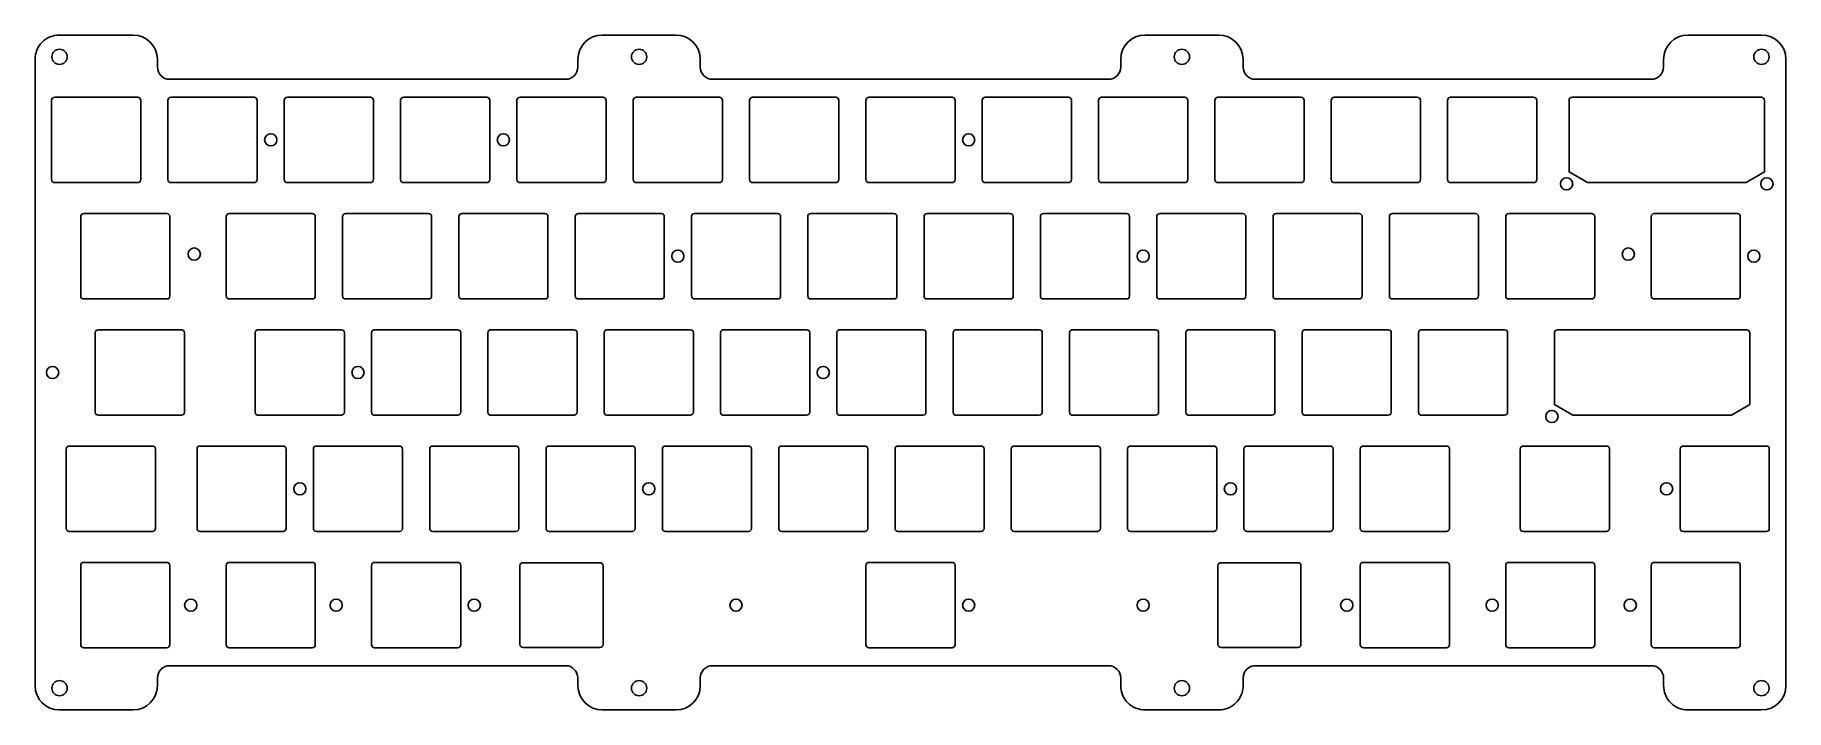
# Model space of a CAD drawing. Header units: millimetres. Extents: x -10 to 277, y -93 to 17.
import ezdxf

# ---------------------------------------------------------------- set-up
doc = ezdxf.new("R2010")
doc.units = ezdxf.units.MM
doc.header["$MEASUREMENT"] = 0
doc.layers.get('0').update_dxf_attribs({"linetype": 'CONTINUOUS'})
doc.layers.add('BLACK', color=7, linetype='CONTINUOUS')
doc.layers.add('Edge.Cuts', color=53, linetype='CONTINUOUS')

msp = doc.modelspace()

# ---------------------------------------------------------------- linework, layer by layer
for points in [[(241.2, 6.475), (241.2, -5.243), (244.2, -6.975), (270.2, -6.975), (273.2, -5.243), (273.2, 6.475, 0.4142135624), (272.7, 6.975), (241.7, 6.975, 0.4142123908)], [(254.6375, -12.55), (254.6375, -25.55, 0.4142123908), (255.1375, -26.05), (268.7375, -26.05, 0.4142135624), (269.2375, -25.55), (269.2375, -12.55, 0.4142135624), (268.7375, -12.05), (255.1375, -12.05, 0.4142123908)], [(238.79375, -31.625), (238.79375, -43.343), (241.79375, -45.075), (267.79375, -45.075), (270.79375, -43.343), (270.79375, -31.625, 0.4142135624), (270.29375, -31.125), (239.29375, -31.125, 0.4142123908)], [(-4.91875, -50.65), (-4.91875, -63.65, 0.4142123908), (-4.41875, -64.15), (9.18125, -64.15, 0.4142135624), (9.68125, -63.65), (9.68125, -50.65, 0.4142135624), (9.18125, -50.15), (-4.41875, -50.15, 0.4142123908)], [(16.5125, -50.65), (16.5125, -63.65, 0.4142123908), (17.0125, -64.15), (30.6125, -64.15, 0.4142135624), (31.1125, -63.65), (31.1125, -50.65, 0.4142135624), (30.6125, -50.15), (17.0125, -50.15, 0.4142123908)]]:
    msp.add_lwpolyline(points, format="xyb", close=True)
for centre in [(240.8, -7.2), (273.6, -7.2), (271.4625, -19.05), (238.39375, -45.3), (33.3375, -57.15)]:
    msp.add_circle(centre, 1)
at = {"layer": 'BLACK', "linetype": 'Continuous'}
for p, q in [((-6.025028, 17.175057), (-6.025028, 17.175069)), ((6.025072, 17.175069), (-6.025028, 17.175069)), ((94.925072, 17.175046), (82.865592, 17.175046)), ((183.825072, 17.175023), (171.75858, 17.175023)), ((272.724972, 17.175023), (260.65858, 17.175023)), ((-10.025, 13.175085), (-10.025, -86.224978)), ((10.025, 11.925074), (10.025, 13.19625)), ((10.025, 11.925074), (10.02508, 11.925074)), ((78.875, 13.175085), (78.875, 11.924985)), ((98.925, 11.925074), (98.925, 13.191332)), ((98.925, 11.925074), (98.92508, 11.925074)), ((167.775, 13.174985), (167.775, 11.924985)), ((187.825, 11.925074), (187.825, 13.204649)), ((187.825, 11.925074), (187.82508, 11.925074)), ((256.675, 13.174985), (256.675, 11.924985)), ((276.724973, -89.375115), (276.724973, 13.192189)), ((76.866546, 9.925023), (12.025072, 9.925023)), ((165.766546, 9.925023), (100.925072, 9.925023)), ((254.666546, 9.925023), (189.825072, 9.925023)), ((-7.3, 6.499985), (-7.3, -6.503479)), ((6.799972, 7), (-6.799999, 7)), ((7.299987, 6.499985), (7.3, 6.499985)), ((7.3, -6.500015), (7.3, 6.499985)), ((11.75, 6.499985), (11.75, -6.503479)), ((25.849972, 7), (12.25, 7)), ((26.349987, 6.499985), (26.35, 6.499985)), ((26.35, -6.500015), (26.35, 6.499985)), ((30.8, 6.499985), (30.8, -6.503479)), ((44.899972, 7), (31.3, 7)), ((45.399987, 6.499985), (45.4, 6.499985)), ((45.4, -6.500015), (45.4, 6.499985)), ((49.85, 6.499985), (49.85, -6.503479)), ((63.949972, 7), (50.35, 7)), ((64.449987, 6.499985), (64.45, 6.499985)), ((64.45, -6.500015), (64.45, 6.499985)), ((68.9, 6.499985), (68.9, -6.503479)), ((82.999972, 7), (69.4, 7)), ((83.499987, 6.499985), (83.5, 6.499985)), ((83.5, -6.500015), (83.5, 6.499985)), ((87.95, 6.499985), (87.95, -6.503479)), ((102.049972, 7), (88.45, 7)), ((102.549987, 6.499985), (102.55, 6.499985)), ((102.55, -6.500015), (102.55, 6.499985)), ((107, 6.499985), (107, -6.503479)), ((121.099972, 7), (107.5, 7)), ((121.599987, 6.499985), (121.6, 6.499985)), ((121.6, -6.500015), (121.6, 6.499985)), ((126.05, 6.499985), (126.05, -6.503479)), ((140.149972, 7), (126.55, 7)), ((140.649987, 6.499985), (140.65, 6.499985)), ((140.65, -6.500015), (140.65, 6.499985)), ((145.1, 6.499985), (145.1, -6.503479)), ((159.199972, 7), (145.6, 7)), ((159.699987, 6.499985), (159.7, 6.499985)), ((159.7, -6.500015), (159.7, 6.499985)), ((164.15, 6.499985), (164.15, -6.503479)), ((178.249972, 7), (164.65, 7)), ((178.749987, 6.499985), (178.75, 6.499985)), ((178.75, -6.500015), (178.75, 6.499985)), ((183.2, 6.499985), (183.2, -6.503479)), ((197.299972, 7), (183.7, 7)), ((197.799987, 6.499985), (197.8, 6.499985)), ((197.8, -6.500015), (197.8, 6.499985)), ((202.25, 6.499985), (202.25, -6.503479)), ((216.349972, 7), (202.75, 7)), ((216.849987, 6.499985), (216.85, 6.499985)), ((216.85, -6.500015), (216.85, 6.499985)), ((221.3, 6.499985), (221.3, -6.503479)), ((235.399972, 7), (221.8, 7)), ((235.899987, 6.499985), (235.9, 6.499985)), ((235.9, -6.500015), (235.9, 6.499985)), ((-6.800028, -7), (6.806452, -7)), ((12.249972, -7), (25.856452, -7)), ((31.299972, -7), (44.906452, -7)), ((50.349972, -7), (63.956452, -7)), ((69.399972, -7), (83.006452, -7)), ((88.449972, -7), (102.056452, -7)), ((107.499972, -7), (121.106452, -7)), ((126.549972, -7), (140.156452, -7)), ((145.599972, -7), (159.206452, -7)), ((164.649972, -7), (178.256452, -7)), ((183.699972, -7), (197.306452, -7)), ((202.749972, -7), (216.356452, -7)), ((221.799972, -7), (235.406452, -7)), ((-2.5375, -12.550015), (-2.5375, -25.553479)), ((11.562472, -12.05), (-2.037499, -12.05)), ((12.062487, -12.550015), (12.0625, -12.550015)), ((12.0625, -25.550015), (12.0625, -12.550015)), ((21.275, -12.550015), (21.275, -25.553479)), ((35.374972, -12.05), (21.775, -12.05)), ((35.874987, -12.550015), (35.875, -12.550015)), ((35.875, -25.550015), (35.875, -12.550015)), ((40.325, -12.550015), (40.325, -25.553479)), ((54.424972, -12.05), (40.825, -12.05)), ((54.924987, -12.550015), (54.925, -12.550015)), ((54.925, -25.550015), (54.925, -12.550015)), ((59.375, -12.550015), (59.375, -25.553479)), ((73.474972, -12.05), (59.875, -12.05)), ((73.974987, -12.550015), (73.975, -12.550015)), ((73.975, -25.550015), (73.975, -12.550015)), ((78.425, -12.550015), (78.425, -25.553479)), ((92.524972, -12.05), (78.925, -12.05)), ((93.024987, -12.550015), (93.025, -12.550015)), ((93.025, -25.550015), (93.025, -12.550015)), ((97.475, -12.550015), (97.475, -25.553479)), ((111.574972, -12.05), (97.975, -12.05)), ((112.074987, -12.550015), (112.075, -12.550015)), ((112.075, -25.550015), (112.075, -12.550015)), ((116.525, -12.550015), (116.525, -25.553479)), ((130.624972, -12.05), (117.025, -12.05)), ((131.124987, -12.550015), (131.125, -12.550015)), ((131.125, -25.550015), (131.125, -12.550015)), ((135.575, -12.550015), (135.575, -25.553479)), ((149.674972, -12.05), (136.075, -12.05)), ((150.174987, -12.550015), (150.175, -12.550015)), ((150.175, -25.550015), (150.175, -12.550015)), ((154.625, -12.550015), (154.625, -25.553479)), ((168.724972, -12.05), (155.125, -12.05)), ((169.224987, -12.550015), (169.225, -12.550015)), ((169.225, -25.550015), (169.225, -12.550015)), ((173.675, -12.550015), (173.675, -25.553479)), ((187.774972, -12.05), (174.175, -12.05)), ((188.274987, -12.550015), (188.275, -12.550015)), ((188.275, -25.550015), (188.275, -12.550015)), ((192.725, -12.550015), (192.725, -25.553479)), ((206.824972, -12.05), (193.225, -12.05)), ((207.324987, -12.550015), (207.325, -12.550015)), ((207.325, -25.550015), (207.325, -12.550015)), ((211.775, -12.550015), (211.775, -25.553479)), ((225.874972, -12.05), (212.275, -12.05)), ((226.374987, -12.550015), (226.375, -12.550015)), ((226.375, -25.550015), (226.375, -12.550015)), ((230.825, -12.550015), (230.825, -25.553479)), ((244.924972, -12.05), (231.325, -12.05)), ((245.424987, -12.550015), (245.425, -12.550015)), ((245.425, -25.550015), (245.425, -12.550015)), ((-2.037528, -26.05), (11.568952, -26.05)), ((21.774972, -26.05), (35.381452, -26.05)), ((40.824972, -26.05), (54.431452, -26.05)), ((59.874972, -26.05), (73.481452, -26.05)), ((78.924972, -26.05), (92.531452, -26.05)), ((97.974972, -26.05), (111.581452, -26.05)), ((117.024972, -26.05), (130.631452, -26.05)), ((136.074972, -26.05), (149.681452, -26.05)), ((155.124972, -26.05), (168.731452, -26.05)), ((174.174972, -26.05), (187.781452, -26.05)), ((193.224972, -26.05), (206.831452, -26.05)), ((212.274972, -26.05), (225.881452, -26.05)), ((231.324972, -26.05), (244.931452, -26.05)), ((13.94375, -31.1), (0.343751, -31.1)), ((40.137472, -31.1), (26.5375, -31.1)), ((59.187472, -31.1), (45.5875, -31.1)), ((78.237472, -31.1), (64.6375, -31.1)), ((97.287472, -31.1), (83.6875, -31.1)), ((116.337472, -31.1), (102.7375, -31.1)), ((135.387472, -31.1), (121.7875, -31.1)), ((154.437472, -31.1), (140.8375, -31.1)), ((173.487472, -31.1), (159.8875, -31.1)), ((192.537472, -31.1), (178.9375, -31.1)), ((211.587472, -31.1), (197.9875, -31.1)), ((230.637472, -31.1), (217.0375, -31.1)), ((-0.15625, -31.6), (-0.15625, -44.6)), ((14.44375, -44.6), (14.44375, -31.6)), ((26.0375, -31.600015), (26.0375, -44.603479)), ((40.637487, -31.600015), (40.6375, -31.600015)), ((40.6375, -44.600015), (40.6375, -31.600015)), ((45.0875, -31.600015), (45.0875, -44.603479)), ((59.687487, -31.600015), (59.6875, -31.600015)), ((59.6875, -44.600015), (59.6875, -31.600015)), ((64.1375, -31.600015), (64.1375, -44.603479)), ((78.737487, -31.600015), (78.7375, -31.600015)), ((78.7375, -44.600015), (78.7375, -31.600015)), ((83.1875, -31.600015), (83.1875, -44.603479)), ((97.787487, -31.600015), (97.7875, -31.600015)), ((97.7875, -44.600015), (97.7875, -31.600015)), ((102.2375, -31.600015), (102.2375, -44.603479)), ((116.837487, -31.600015), (116.8375, -31.600015)), ((116.8375, -44.600015), (116.8375, -31.600015)), ((121.2875, -31.600015), (121.2875, -44.603479)), ((135.887487, -31.600015), (135.8875, -31.600015)), ((135.8875, -44.600015), (135.8875, -31.600015)), ((140.3375, -31.600015), (140.3375, -44.603479)), ((154.937487, -31.600015), (154.9375, -31.600015)), ((154.9375, -44.600015), (154.9375, -31.600015)), ((159.3875, -31.600015), (159.3875, -44.603479)), ((173.987487, -31.600015), (173.9875, -31.600015)), ((173.9875, -44.600015), (173.9875, -31.600015)), ((178.4375, -31.600015), (178.4375, -44.603479)), ((193.037487, -31.600015), (193.0375, -31.600015)), ((193.0375, -44.600015), (193.0375, -31.600015)), ((197.4875, -31.600015), (197.4875, -44.603479)), ((212.087487, -31.600015), (212.0875, -31.600015)), ((212.0875, -44.600015), (212.0875, -31.600015)), ((216.5375, -31.600015), (216.5375, -44.603479)), ((231.137487, -31.600015), (231.1375, -31.600015)), ((231.1375, -44.600015), (231.1375, -31.600015)), ((0.343751, -45.1), (13.94375, -45.1)), ((26.537472, -45.1), (40.143952, -45.1)), ((45.587472, -45.1), (59.193952, -45.1)), ((64.637472, -45.1), (78.243952, -45.1)), ((83.687472, -45.1), (97.293952, -45.1)), ((102.737472, -45.1), (116.343952, -45.1)), ((121.787472, -45.1), (135.393952, -45.1)), ((140.837472, -45.1), (154.443952, -45.1)), ((159.887472, -45.1), (173.493952, -45.1)), ((178.937472, -45.1), (192.543952, -45.1)), ((197.987472, -45.1), (211.593952, -45.1)), ((217.037472, -45.1), (230.643952, -45.1)), ((35.5625, -50.650015), (35.5625, -63.653479)), ((49.662472, -50.15), (36.0625, -50.15)), ((50.162487, -50.650015), (50.1625, -50.650015)), ((50.1625, -63.650015), (50.1625, -50.650015)), ((54.6125, -50.650015), (54.6125, -63.653479)), ((68.712472, -50.15), (55.1125, -50.15)), ((69.212487, -50.650015), (69.2125, -50.650015)), ((69.2125, -63.650015), (69.2125, -50.650015)), ((73.6625, -50.650015), (73.6625, -63.653479)), ((87.762472, -50.15), (74.1625, -50.15)), ((88.262487, -50.650015), (88.2625, -50.650015)), ((88.2625, -63.650015), (88.2625, -50.650015)), ((92.7125, -50.650015), (92.7125, -63.653479)), ((106.812472, -50.15), (93.2125, -50.15)), ((107.312487, -50.650015), (107.3125, -50.650015)), ((107.3125, -63.650015), (107.3125, -50.650015)), ((111.7625, -50.650015), (111.7625, -63.653479)), ((125.862472, -50.15), (112.2625, -50.15)), ((126.362487, -50.650015), (126.3625, -50.650015)), ((126.3625, -63.650015), (126.3625, -50.650015)), ((130.8125, -50.650015), (130.8125, -63.653479)), ((144.912472, -50.15), (131.3125, -50.15)), ((145.412487, -50.650015), (145.4125, -50.650015)), ((145.4125, -63.650015), (145.4125, -50.650015)), ((149.8625, -50.650015), (149.8625, -63.653479)), ((163.962472, -50.15), (150.3625, -50.15)), ((164.462487, -50.650015), (164.4625, -50.650015)), ((164.4625, -63.650015), (164.4625, -50.650015)), ((168.9125, -50.650015), (168.9125, -63.653479)), ((183.012472, -50.15), (169.4125, -50.15)), ((183.512487, -50.650015), (183.5125, -50.650015)), ((183.5125, -63.650015), (183.5125, -50.650015)), ((187.9625, -50.650015), (187.9625, -63.653479)), ((202.062472, -50.15), (188.4625, -50.15)), ((202.562487, -50.650015), (202.5625, -50.650015)), ((202.5625, -63.650015), (202.5625, -50.650015)), ((207.0125, -50.650015), (207.0125, -63.653479)), ((221.112472, -50.15), (207.5125, -50.15)), ((221.612487, -50.650015), (221.6125, -50.650015)), ((221.6125, -63.650015), (221.6125, -50.650015)), ((233.20625, -50.652003), (233.20625, -63.652051)), ((247.306162, -50.152051), (233.70625, -50.152051)), ((247.80625, -63.651903), (247.80625, -50.644041)), ((259.397462, -50.652003), (259.397462, -63.652003)), ((273.497462, -50.152003), (259.897462, -50.152003)), ((273.997462, -63.652003), (273.997462, -50.652003)), ((36.062472, -64.15), (49.668952, -64.15)), ((55.112472, -64.15), (68.718952, -64.15)), ((74.162472, -64.15), (87.768952, -64.15)), ((93.212472, -64.15), (106.818952, -64.15)), ((112.262472, -64.15), (125.868952, -64.15)), ((131.312472, -64.15), (144.918952, -64.15)), ((150.362472, -64.15), (163.968952, -64.15)), ((169.412472, -64.15), (183.018952, -64.15)), ((188.462472, -64.15), (202.068952, -64.15)), ((207.512472, -64.15), (221.118952, -64.15)), ((233.706262, -64.152051), (247.312407, -64.152051)), ((259.897462, -64.152003), (273.497462, -64.152003)), ((-10.025, -86.224978), (-10.024928, -89.415402)), ((10.025, -89.375015), (10.025, -88.125015)), ((12.036561, -86.124977), (76.874972, -86.124977)), ((78.875, -88.145991), (78.875, -89.404748)), ((98.925, -89.375015), (98.925, -88.125015)), ((100.936734, -86.124977), (165.774972, -86.124977)), ((167.775, -88.145991), (167.775, -89.374926)), ((187.825, -89.375015), (187.825, -88.125015)), ((189.836734, -86.124977), (254.674972, -86.124977)), ((256.675, -88.145991), (256.675, -89.374926)), ((167.77508, -89.374926), (167.775, -89.374926)), ((256.67508, -89.374926), (256.675, -89.374926)), ((-6.024928, -93.375023), (6.0373, -93.375023)), ((82.875072, -93.375), (94.943302, -93.375)), ((171.775072, -93.374977), (183.81337, -93.374977)), ((260.675072, -93.374977), (272.742507, -93.374977))]:
    msp.add_line(p, q, dxfattribs=at)
at = {"layer": 'BLACK'}
for centre, radius in [((-6, 13.600046), 1.25), ((88.9, 13.600046), 1.25), ((177.8, 13.600046), 1.25), ((272.7, 13.600046), 1.25), ((28.575, 0), 1), ((66.675, 0), 1), ((142.875, 0), 1), ((16.04875, -18.7), 1), ((95.25, -19.05), 1), ((171.45, -19.05), 1), ((250.9012, -18.7), 1), ((-7.14375, -38.1), 1), ((42.8625, -38.1), 1), ((119.0625, -38.1), 1), ((90.4875, -57.15), 1), ((185.7375, -57.15), 1), ((257.175, -57.15), 1), ((-6, -89.8), 1.25), ((88.9, -89.8), 1.25), ((177.8, -89.8), 1.25), ((272.7, -89.8), 1.25)]:
    msp.add_circle(centre, radius, dxfattribs=at)
for centre, radius, start, end in [((-6.025048, 13.175105), 3.999952, 89.99971352, 180.00028648), ((6.024972, 13.174985), 4.000084, 0.30459369, 89.99856764), ((82.874972, 13.175085), 3.999972, 90.13435967, 180), ((94.924972, 13.174985), 4.000061, 0.23415058, 89.99856763), ((171.775072, 13.174985), 4.000072, 90.23622692, 180), ((183.824972, 13.174885), 4.000138, 0.42632704, 89.99856765), ((260.675072, 13.174985), 4.000072, 90.23622692, 180), ((272.724872, 13.174885), 4.000138, 0.24785374, 89.99856765), ((12.025072, 11.924985), 1.999962, 179.99745033, 270), ((76.875072, 11.924985), 1.999928, 269.75574493, 0), ((100.925072, 11.924985), 1.999962, 179.99745033, 270), ((165.775072, 11.924985), 1.999928, 269.75574493, 0), ((189.825072, 11.924985), 1.999962, 179.99745033, 270), ((254.675072, 11.924985), 1.999928, 269.75574493, 0), ((-6.800028, 6.499985), 0.499972, 89.99667694, 180), ((6.799972, 6.499985), 0.500015, 0, 90), ((12.249972, 6.499985), 0.499972, 89.99679153, 180), ((25.849972, 6.499985), 0.500015, 0, 90), ((31.299972, 6.499985), 0.499972, 89.99679153, 180), ((44.899972, 6.499985), 0.500015, 0, 90), ((50.349972, 6.499985), 0.499972, 89.99679153, 180), ((63.949972, 6.499985), 0.500015, 0, 90), ((69.399972, 6.499985), 0.499972, 89.99679153, 180), ((82.999972, 6.499985), 0.500015, 0, 90), ((88.449972, 6.499985), 0.499972, 89.99679153, 180), ((102.049972, 6.499985), 0.500015, 0, 90), ((107.499972, 6.499985), 0.499972, 89.99679153, 180), ((121.099972, 6.499985), 0.500015, 0, 90), ((126.549972, 6.499985), 0.499972, 89.99679153, 180), ((140.149972, 6.499985), 0.500015, 0, 90), ((145.599972, 6.499985), 0.499972, 89.99679153, 180), ((159.199972, 6.499985), 0.500015, 0, 90), ((164.649972, 6.499985), 0.499972, 89.99679153, 180), ((178.249972, 6.499985), 0.500015, 0, 90), ((183.699972, 6.499985), 0.499972, 89.99679153, 180), ((197.299972, 6.499985), 0.500015, 0, 90), ((202.749972, 6.499985), 0.499972, 89.99679153, 180), ((216.349972, 6.499985), 0.500015, 0, 90), ((221.799972, 6.499985), 0.499972, 89.99679153, 180), ((235.399972, 6.499985), 0.500015, 0, 90), ((-6.800028, -6.500015), 0.499985, 180.39696104, 270), ((6.799972, -6.500015), 0.500028, 270.74253401, 0), ((12.249972, -6.500015), 0.499985, 180.39696104, 270), ((25.849972, -6.500015), 0.500028, 270.74253401, 0), ((31.299972, -6.500015), 0.499985, 180.39696104, 270), ((44.899972, -6.500015), 0.500028, 270.74253401, 0), ((50.349972, -6.500015), 0.499985, 180.39696104, 270), ((63.949972, -6.500015), 0.500028, 270.74253401, 0), ((69.399972, -6.500015), 0.499985, 180.39696104, 270), ((82.999972, -6.500015), 0.500028, 270.74253401, 0), ((88.449972, -6.500015), 0.499985, 180.39696104, 270), ((102.049972, -6.500015), 0.500028, 270.74253401, 0), ((107.499972, -6.500015), 0.499985, 180.39696104, 270), ((121.099972, -6.500015), 0.500028, 270.74253401, 0), ((126.549972, -6.500015), 0.499985, 180.39696104, 270), ((140.149972, -6.500015), 0.500028, 270.74253401, 0), ((145.599972, -6.500015), 0.499985, 180.39696104, 270), ((159.199972, -6.500015), 0.500028, 270.74253401, 0), ((164.649972, -6.500015), 0.499985, 180.39696104, 270), ((178.249972, -6.500015), 0.500028, 270.74253401, 0), ((183.699972, -6.500015), 0.499985, 180.39696104, 270), ((197.299972, -6.500015), 0.500028, 270.74253401, 0), ((202.749972, -6.500015), 0.499985, 180.39696104, 270), ((216.349972, -6.500015), 0.500028, 270.74253401, 0), ((221.799972, -6.500015), 0.499985, 180.39696104, 270), ((235.399972, -6.500015), 0.500028, 270.74253401, 0), ((-2.037528, -12.550015), 0.499972, 89.99667694, 180), ((11.562472, -12.550015), 0.500015, 0, 90), ((21.774972, -12.550015), 0.499972, 89.99679153, 180), ((35.374972, -12.550015), 0.500015, 0, 90), ((40.824972, -12.550015), 0.499972, 89.99679153, 180), ((54.424972, -12.550015), 0.500015, 0, 90), ((59.874972, -12.550015), 0.499972, 89.99679153, 180), ((73.474972, -12.550015), 0.500015, 0, 90), ((78.924972, -12.550015), 0.499972, 89.99679153, 180), ((92.524972, -12.550015), 0.500015, 0, 90), ((97.974972, -12.550015), 0.499972, 89.99679153, 180), ((111.574972, -12.550015), 0.500015, 0, 90), ((117.024972, -12.550015), 0.499972, 89.99679153, 180), ((130.624972, -12.550015), 0.500015, 0, 90), ((136.074972, -12.550015), 0.499972, 89.99679153, 180), ((149.674972, -12.550015), 0.500015, 0, 90), ((155.124972, -12.550015), 0.499972, 89.99679153, 180), ((168.724972, -12.550015), 0.500015, 0, 90), ((174.174972, -12.550015), 0.499972, 89.99679153, 180), ((187.774972, -12.550015), 0.500015, 0, 90), ((193.224972, -12.550015), 0.499972, 89.99679153, 180), ((206.824972, -12.550015), 0.500015, 0, 90), ((212.274972, -12.550015), 0.499972, 89.99679153, 180), ((225.874972, -12.550015), 0.500015, 0, 90), ((231.324972, -12.550015), 0.499972, 89.99679153, 180), ((244.924972, -12.550015), 0.500015, 0, 90), ((-2.037528, -25.550015), 0.499985, 180.39696104, 270), ((11.562472, -25.550015), 0.500028, 270.74253401, 0), ((21.774972, -25.550015), 0.499985, 180.39696104, 270), ((35.374972, -25.550015), 0.500028, 270.74253401, 0), ((40.824972, -25.550015), 0.499985, 180.39696104, 270), ((54.424972, -25.550015), 0.500028, 270.74253401, 0), ((59.874972, -25.550015), 0.499985, 180.39696104, 270), ((73.474972, -25.550015), 0.500028, 270.74253401, 0), ((78.924972, -25.550015), 0.499985, 180.39696104, 270), ((92.524972, -25.550015), 0.500028, 270.74253401, 0), ((97.974972, -25.550015), 0.499985, 180.39696104, 270), ((111.574972, -25.550015), 0.500028, 270.74253401, 0), ((117.024972, -25.550015), 0.499985, 180.39696104, 270), ((130.624972, -25.550015), 0.500028, 270.74253401, 0), ((136.074972, -25.550015), 0.499985, 180.39696104, 270), ((149.674972, -25.550015), 0.500028, 270.74253401, 0), ((155.124972, -25.550015), 0.499985, 180.39696104, 270), ((168.724972, -25.550015), 0.500028, 270.74253401, 0), ((174.174972, -25.550015), 0.499985, 180.39696104, 270), ((187.774972, -25.550015), 0.500028, 270.74253401, 0), ((193.224972, -25.550015), 0.499985, 180.39696104, 270), ((206.824972, -25.550015), 0.500028, 270.74253401, 0), ((212.274972, -25.550015), 0.499985, 180.39696104, 270), ((225.874972, -25.550015), 0.500028, 270.74253401, 0), ((231.324972, -25.550015), 0.499985, 180.39696104, 270), ((244.924972, -25.550015), 0.500028, 270.74253401, 0), ((0.343751, -31.600001), 0.500001, 90, 179.99988541), ((13.94375, -31.6), 0.5, 0, 90), ((26.537472, -31.600015), 0.499972, 89.99679153, 180), ((40.137472, -31.600015), 0.500015, 0, 90), ((45.587472, -31.600015), 0.499972, 89.99679153, 180), ((59.187472, -31.600015), 0.500015, 0, 90), ((64.637472, -31.600015), 0.499972, 89.99679153, 180), ((78.237472, -31.600015), 0.500015, 0, 90), ((83.687472, -31.600015), 0.499972, 89.99679153, 180), ((97.287472, -31.600015), 0.500015, 0, 90), ((102.737472, -31.600015), 0.499972, 89.99679153, 180), ((116.337472, -31.600015), 0.500015, 0, 90), ((121.787472, -31.600015), 0.499972, 89.99679153, 180), ((135.387472, -31.600015), 0.500015, 0, 90), ((140.837472, -31.600015), 0.499972, 89.99679153, 180), ((154.437472, -31.600015), 0.500015, 0, 90), ((159.887472, -31.600015), 0.499972, 89.99679153, 180), ((173.487472, -31.600015), 0.500015, 0, 90), ((178.937472, -31.600015), 0.499972, 89.99679153, 180), ((192.537472, -31.600015), 0.500015, 0, 90), ((197.987472, -31.600015), 0.499972, 89.99679153, 180), ((211.587472, -31.600015), 0.500015, 0, 90), ((217.037472, -31.600015), 0.499972, 89.99679153, 180), ((230.637472, -31.600015), 0.500015, 0, 90), ((0.343751, -44.599999), 0.500001, 180.00011459, 270), ((13.94375, -44.6), 0.5, 270, 0), ((26.537472, -44.600015), 0.499985, 180.39696104, 270), ((40.137472, -44.600015), 0.500028, 270.74253401, 0), ((45.587472, -44.600015), 0.499985, 180.39696104, 270), ((59.187472, -44.600015), 0.500028, 270.74253401, 0), ((64.637472, -44.600015), 0.499985, 180.39696104, 270), ((78.237472, -44.600015), 0.500028, 270.74253401, 0), ((83.687472, -44.600015), 0.499985, 180.39696104, 270), ((97.287472, -44.600015), 0.500028, 270.74253401, 0), ((102.737472, -44.600015), 0.499985, 180.39696104, 270), ((116.337472, -44.600015), 0.500028, 270.74253401, 0), ((121.787472, -44.600015), 0.499985, 180.39696104, 270), ((135.387472, -44.600015), 0.500028, 270.74253401, 0), ((140.837472, -44.600015), 0.499985, 180.39696104, 270), ((154.437472, -44.600015), 0.500028, 270.74253401, 0), ((159.887472, -44.600015), 0.499985, 180.39696104, 270), ((173.487472, -44.600015), 0.500028, 270.74253401, 0), ((178.937472, -44.600015), 0.499985, 180.39696104, 270), ((192.537472, -44.600015), 0.500028, 270.74253401, 0), ((197.987472, -44.600015), 0.499985, 180.39696104, 270), ((211.587472, -44.600015), 0.500028, 270.74253401, 0), ((217.037472, -44.600015), 0.499985, 180.39696104, 270), ((230.637472, -44.600015), 0.500028, 270.74253401, 0), ((36.062472, -50.650015), 0.499972, 89.99679153, 180), ((49.662472, -50.650015), 0.500015, 0, 90), ((55.112472, -50.650015), 0.499972, 89.99679153, 180), ((68.712472, -50.650015), 0.500015, 0, 90), ((74.162472, -50.650015), 0.499972, 89.99679153, 180), ((87.762472, -50.650015), 0.500015, 0, 90), ((93.212472, -50.650015), 0.499972, 89.99679153, 180), ((106.812472, -50.650015), 0.500015, 0, 90), ((112.262472, -50.650015), 0.499972, 89.99679153, 180), ((125.862472, -50.650015), 0.500015, 0, 90), ((131.312472, -50.650015), 0.499972, 89.99679153, 180), ((144.912472, -50.650015), 0.500015, 0, 90), ((150.362472, -50.650015), 0.499972, 89.99679153, 180), ((163.962472, -50.650015), 0.500015, 0, 90), ((169.412472, -50.650015), 0.499972, 89.99679153, 180), ((183.012472, -50.650015), 0.500015, 0, 90), ((188.462472, -50.650015), 0.499972, 89.99679153, 180), ((202.062472, -50.650015), 0.500015, 0, 90), ((207.512472, -50.650015), 0.499972, 89.99679153, 180), ((221.112472, -50.650015), 0.500015, 0, 90), ((233.706162, -50.652003), 0.499912, 89.98991497, 180), ((247.306162, -50.652203), 0.500152, 0.9350487, 90), ((259.897462, -50.652003), 0.5, 90, 180), ((273.497462, -50.652003), 0.5, 0, 90), ((36.062472, -63.650015), 0.499985, 180.39696104, 270), ((49.662472, -63.650015), 0.500028, 270.74253401, 0), ((55.112472, -63.650015), 0.499985, 180.39696104, 270), ((68.712472, -63.650015), 0.500028, 270.74253401, 0), ((74.162472, -63.650015), 0.499985, 180.39696104, 270), ((87.762472, -63.650015), 0.500028, 270.74253401, 0), ((93.212472, -63.650015), 0.499985, 180.39696104, 270), ((106.812472, -63.650015), 0.500028, 270.74253401, 0), ((112.262472, -63.650015), 0.499985, 180.39696104, 270), ((125.862472, -63.650015), 0.500028, 270.74253401, 0), ((131.312472, -63.650015), 0.499985, 180.39696104, 270), ((144.912472, -63.650015), 0.500028, 270.74253401, 0), ((150.362472, -63.650015), 0.499985, 180.39696104, 270), ((163.962472, -63.650015), 0.500028, 270.74253401, 0), ((169.412472, -63.650015), 0.499985, 180.39696104, 270), ((183.012472, -63.650015), 0.500028, 270.74253401, 0), ((188.462472, -63.650015), 0.499985, 180.39696104, 270), ((202.062472, -63.650015), 0.500028, 270.74253401, 0), ((207.512472, -63.650015), 0.499985, 180.39696104, 270), ((221.112472, -63.650015), 0.500028, 270.74253401, 0), ((233.706262, -63.652103), 0.499948, 179.99404138, 270), ((247.306062, -63.651903), 0.500188, 270.7268293, 0), ((259.897462, -63.652003), 0.5, 180, 270), ((273.497462, -63.652003), 0.5, 270, 0), ((12.025072, -88.125015), 2.000072, 89.67087427, 180), ((76.874972, -88.125115), 2.000138, 359.40197674, 90), ((100.925072, -88.125015), 2.000072, 89.66591844, 180), ((165.774972, -88.125115), 2.000138, 359.40197674, 90), ((189.825072, -88.125015), 2.000072, 89.66591844, 180), ((254.674972, -88.125115), 2.000138, 359.40197674, 90), ((-6.024828, -89.374715), 4.000308, 180.58276368, 269.99856772), ((6.024972, -89.375015), 4.000028, 270.17658468, 0), ((82.875172, -89.374715), 4.000285, 180.43016446, 269.99856771), ((94.924972, -89.375015), 4.000028, 270.26255706, 0), ((171.775072, -89.375015), 3.999962, 179.99872517, 270), ((183.825072, -89.375015), 3.999928, 269.83238008, 0), ((260.675072, -89.375015), 3.999962, 179.99872517, 270), ((272.724972, -89.375015), 4.000001, 270.25117115, 359.99856761)]:
    msp.add_arc(centre, radius, start, end, dxfattribs=at)
at = {"layer": 'Edge.Cuts', "linetype": 'CONTINUOUS'}
for p, q in [((-2.5375, -69.700001), (-2.5375, -82.699999)), ((11.5625, -69.2), (-2.037499, -69.2)), ((12.0625, -82.7), (12.0625, -69.7)), ((21.275, -69.7), (21.275, -82.7)), ((35.375, -69.2), (21.775, -69.2)), ((35.875, -82.7), (35.875, -69.7)), ((45.0875, -69.7), (45.0875, -82.7)), ((59.1875, -69.2), (45.5875, -69.2)), ((59.6875, -82.7), (59.6875, -69.7)), ((69.3934, -69.75), (69.3934, -82.65)), ((82.4934, -69.25), (69.8934, -69.25)), ((82.9934, -82.65), (82.9934, -69.75)), ((126.05, -69.7), (126.05, -82.7)), ((140.15, -69.2), (126.55, -69.2)), ((140.65, -82.7), (140.65, -69.7)), ((183.7, -82.65), (183.7, -69.75)), ((184.2, -69.25), (196.8, -69.25)), ((197.3, -69.75), (197.3, -82.65)), ((207.0125, -69.7), (207.0125, -82.7)), ((221.1125, -69.2), (207.5125, -69.2)), ((221.6125, -82.7), (221.6125, -69.7)), ((230.825, -69.7), (230.825, -82.7)), ((244.925, -69.2), (231.325, -69.2)), ((245.425, -82.7), (245.425, -69.7)), ((254.6375, -69.7), (254.6375, -82.7)), ((268.7375, -69.2), (255.1375, -69.2)), ((269.2375, -82.7), (269.2375, -69.7)), ((69.8934, -83.15), (82.4934, -83.15)), ((196.8, -83.15), (184.2, -83.15)), ((-2.037499, -83.2), (11.5625, -83.2)), ((21.775, -83.2), (35.375, -83.2)), ((45.5875, -83.2), (59.1875, -83.2)), ((126.55, -83.2), (140.15, -83.2)), ((207.5125, -83.2), (221.1125, -83.2)), ((231.325, -83.2), (244.925, -83.2)), ((255.1375, -83.2), (268.7375, -83.2))]:
    msp.add_line(p, q, dxfattribs=at)
at = {"layer": 'Edge.Cuts'}
for centre in [(15.478125, -76.2), (39.290625, -76.2), (61.9125, -76.2), (104.775, -76.2), (142.875, -76.2), (171.45, -76.2), (204.7875, -76.2), (228.6, -76.2), (251.221875, -76.2)]:
    msp.add_circle(centre, 1, dxfattribs=at)
for centre, radius, start, end in [((-2.037478, -69.700041), 0.500022, 90.00240623, 179.99541654), ((11.562522, -69.700041), 0.500041, 0.00469846, 90.00252081), ((21.775022, -69.700041), 0.500022, 90.00252081, 179.99530195), ((35.375022, -69.700041), 0.500041, 0.00469846, 90.00252081), ((45.587522, -69.700041), 0.500022, 90.00252081, 179.99530195), ((59.187522, -69.700041), 0.500041, 0.00469846, 90.00252081), ((69.893422, -69.750041), 0.500022, 90.00252081, 179.99530195), ((82.493422, -69.750041), 0.500041, 0.00469846, 90.00252081), ((126.550022, -69.700041), 0.500022, 90.00252081, 179.99530195), ((140.150022, -69.700041), 0.500041, 0.00469846, 90.00252081), ((184.200022, -69.750041), 0.500022, 90.00252081, 179.99530195), ((196.800022, -69.750041), 0.500041, 0.00469846, 90.00252081), ((207.512522, -69.700041), 0.500022, 90.00252081, 179.99530195), ((221.112522, -69.700041), 0.500041, 0.00469846, 90.00252081), ((231.325022, -69.700041), 0.500022, 90.00252081, 179.99530195), ((244.925022, -69.700041), 0.500041, 0.00469846, 90.00252081), ((255.137522, -69.700041), 0.500022, 90.00252081, 179.99530195), ((268.737522, -69.700041), 0.500041, 0.00469846, 90.00252081), ((-2.037478, -82.700041), 0.499959, -180.00481263, -90.00240662), ((11.562522, -82.700041), 0.499978, -90.00252122, 0.00469846), ((21.775022, -82.700041), 0.499959, -180.00469805, -90.00252122), ((35.375022, -82.700041), 0.499978, -90.00252122, 0.00469846), ((45.587522, -82.700041), 0.499959, -180.00469805, -90.00252122), ((59.187522, -82.700041), 0.499978, -90.00252122, 0.00469846), ((69.893422, -82.650041), 0.499959, -180.00469805, -90.00252122), ((82.493422, -82.650041), 0.499978, -90.00252122, 0.00469846), ((126.550022, -82.700041), 0.499959, -180.00469805, -90.00252122), ((140.150022, -82.700041), 0.499978, -90.00252122, 0.00469846), ((184.200022, -82.650041), 0.499959, -180.00469805, -90.00252122), ((196.800022, -82.650041), 0.499978, -90.00252122, 0.00469846), ((207.512522, -82.700041), 0.499959, -180.00469805, -90.00252122), ((221.112522, -82.700041), 0.499978, -90.00252122, 0.00469846), ((231.325022, -82.700041), 0.499959, -180.00469805, -90.00252122), ((244.925022, -82.700041), 0.499978, -90.00252122, 0.00469846), ((255.137522, -82.700041), 0.499959, -180.00469805, -90.00252122), ((268.737522, -82.700041), 0.499978, -90.00252122, 0.00469846)]:
    msp.add_arc(centre, radius, start, end, dxfattribs=at)

doc.saveas('drawing.dxf')
